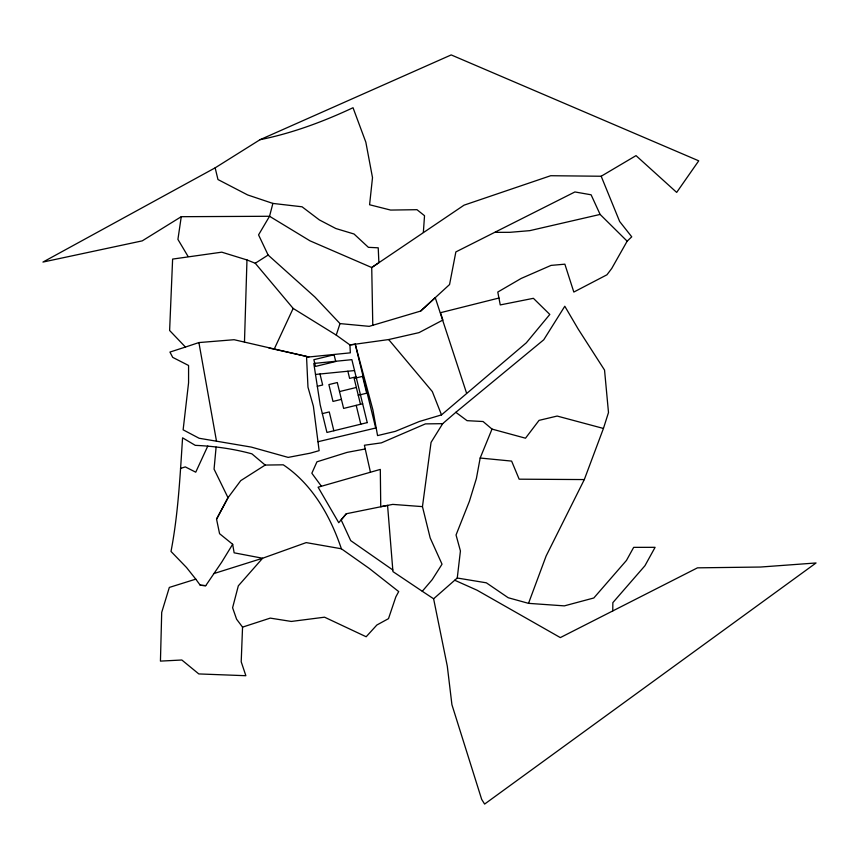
<?xml version="1.0" encoding="UTF-8"?>
<svg xmlns="http://www.w3.org/2000/svg" width="859" height="859" viewBox="0 0 859 859"><rect width="100%" height="100%" fill="white"/><g stroke="black" fill="none" stroke-linecap="round" stroke-linejoin="round"><path stroke-width="1.29" d="M612.757 610.932L612.854 602.642L644.926 565.748L655.095 547.323L633.674 547.355L626.458 560.433L593.827 597.982L564.342 605.874L528.521 603.351L508.206 597.735L486.355 582.821L457.256 578.021L433.612 598.787L447.303 666.187L451.92 704.691L481.663 799.342L484.616 804.078L816.05 562.967L760.483 567.037L697.476 567.842L560.336 637.593L477.013 590.187L454.733 580.244M244.471 342.193L246.973 259.944L221.772 252.17L172.616 259.085L169.62 330.49L185.447 347.057L198.901 342.569L234.11 339.713L306.523 356.41L307.973 387.173L313.385 406.221L319.14 450.653L310.249 453.176L288.152 457.396L251.236 447.077L199.095 438.251L183.128 429.822L188.572 382.835L188.583 365.494L172.713 357.376L169.942 352.072L185.447 347.057M242.549 627.124L241.207 661.795L245.867 675.711L198.805 673.928L181.84 660.002L160.44 661.108L161.707 612.381L169.33 587.427L195.777 579.149L200.244 585.226L205.72 585.688L221.783 562.054L232.66 544.284L219.571 533.686L216.543 519.147L228.022 497.705L240.745 480.632L265.184 465.063L283.255 464.816C312.311 484.165 330.468 516.291 341.377 548.772L369.263 568.443L398.705 591.583L395.849 596.855L388.493 618.652L376.865 625.008L366.17 636.755L324.552 617.191L291.319 621.444L270.241 618.115L242.549 627.124L236.601 619.232L232.596 607.753L238.319 585.838L262.607 558.243L306.191 542.609L341.377 548.772M265.184 465.063L251.891 453.842C233.423 448.806 214.374 446.175 195.272 445.349L182.58 437.832C180.068 475.832 178.21 513.961 171.005 551.446L186.532 567.52L195.777 579.149M423.358 232.349L424.529 215.706L416.98 209.693L390.62 210.068L369.585 204.753L372.505 177.641L365.837 142.186L353.028 107.729C323.306 121.645 292.232 133.231 260.03 139.695L215.147 167.849L42.95 262.07L142.24 240.864L181.26 216.693L269.543 216.275L309.981 240.831L371.732 267.536L464.053 205.161L550.694 175.719L601.182 176.245L636.025 155.629L676.677 192.405L698.732 160.826L451.2 54.922L260.03 139.695M216.103 447.12L214.063 469.143L228.022 497.705L216.543 519.147M457.256 578.021L460.424 550.973L456.043 534.974L469.39 501.323L476.391 478.517L480.17 458.03L492.014 429.092L483.08 421.522L467.06 420.663L455.839 412.32L442.675 423.67L431.057 442.374L422.456 506.627L430.176 537.917L442.031 564.191L432.184 579.675L422.284 591.282L392.939 571.6L387.57 505.393L346.327 513.746L338.747 522.712L318.098 487.203L380.312 469.411L380.741 506.692L392.735 504.394L422.456 506.627M181.26 216.693L177.92 239.403L188.057 256.444M372.785 325.378L371.732 267.536L378.883 262.65L378.218 247.811L368.404 247.338L354.026 234.002L335.837 228.526L319.344 219.904L302.057 206.794L272.894 203.422L269.543 216.275L258.559 234.883L268.126 255.048L314.877 296.989L340.014 323.596L369.209 326.345L420.663 311.065L449.558 284.544L455.861 251.923L574.907 191.954L591.099 194.789L600.119 214.428L627.156 241.175L611.748 268.448L606.959 274.783L573.823 292.049L564.868 264.175L551.038 265.399L521.155 278.456L497.791 292.049L500.26 304.924L533.396 298.32L549.803 314.437L526.309 342.827L441.505 414.897L419.407 421.479L395.323 431.358L377.563 435.599L372.924 409.968L355.239 344.212L349.935 344.931L336.245 335.096L293.155 308.424L255.252 263.251L246.973 259.944M528.521 603.351L546.109 556.041L584.313 479.569L603.437 428.448L608.494 412.535L604.543 370.079L578.182 329.051L564.803 306.244L543.758 339.777L455.839 412.32M336.245 335.096L340.014 323.596M207.792 446.036L195.745 472.192L185.319 466.909L180.487 468.413M268.953 348.024L274.182 349.183L293.155 308.424M346.327 513.746L341.141 519.888L350.697 540.612L392.81 569.968M627.156 241.175L631.741 236.826L619.661 221.515L601.182 176.245M420.663 311.065L435.255 297.665L466.544 393.057M255.252 263.251L268.126 255.048M213.504 573.694L262.607 558.243L234.142 552.82L232.66 544.284M498.993 298.019L440.495 312.697L442.879 320.053L418.999 332.637L388.676 339.552L349.935 344.931L350.332 352.845L306.566 357.204M317.325 386.282L322.662 384.982L319.988 373.998M356.066 376.822L349.613 378.4L347.863 371.228M339.509 391.575L356.356 387.463M341.41 399.371L332.991 401.432L328.879 384.585L337.297 382.534L343.621 408.422L362.648 403.773M358.257 395.258L366.675 393.207L362.562 376.36L354.144 378.411L360.469 404.31M322.34 413.619L329.255 411.933L333.85 430.767M317.98 441.73L375.705 428.018L355.239 344.212M600.119 214.428L529.767 230.652L509.924 232.317L495.117 232.359M365.236 448.967L347.122 452.371L316.95 461.82L311.838 473.234L321.416 486.258M315.5 374.449L354.531 370.562M442.675 423.67L425.43 423.884L381.396 442.857L364.399 445.252L370.454 472.235M584.313 479.569L519.158 479.182L511.62 461.1L480.17 458.03M200.244 585.226L205.72 585.688M274.182 349.183L308.886 356.968M603.437 428.448L557.158 416.057L539.055 420.362L525.504 438.197L492.014 429.092M272.894 203.422L247.66 194.95L217.971 179.542L215.147 167.849M422.284 591.282L433.612 598.787M388.676 339.552L432.324 391.575L441.505 414.897M356.206 405.351L360.801 424.174M198.901 342.569L216.5 441.193M334.087 354.756L313.868 359.696L315.511 366.428L335.729 361.489L334.087 354.756M367.244 422.607L326.946 432.453L320.192 404.825L313.803 363.454L351.868 359.663L367.244 422.607"/></g></svg>
